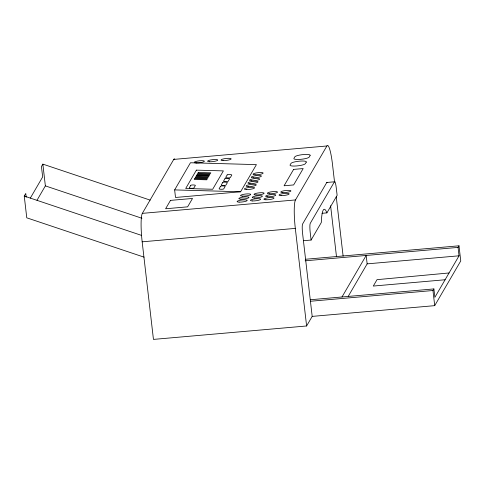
<?xml version="1.0" encoding="UTF-8"?>
<svg xmlns="http://www.w3.org/2000/svg" width="485" height="485" viewBox="0 0 485 485"><rect width="100%" height="100%" fill="white"/><g stroke="black" fill="none" stroke-linecap="round" stroke-linejoin="round"><path stroke-width="0.73" d="M144.081 257.159L26.766 217.82L24.25 196.061L25.76 193.473L26.19 197.189M150.15 200.111L42.85 164.124L41.449 166.525L42.656 176.934L30.325 198.104M37.018 200.226L45.366 185.882L42.85 164.124M334.868 181.76L326.787 182.469L302.61 223.985A7.766 1.085 85 0 0 302.555 233.152L312.188 316.396L306.611 325.975L153.454 339.403L142.166 241.821A24.111 3.377 85 0 1 142.335 213.364L173.751 159.407A24.111 3.377 85 0 1 174.782 159.025M174.642 189.908L190.447 162.76L256.413 164.621L240.608 191.769L175.515 197.474L174.642 189.908L240.608 191.769M306.611 325.975L295.316 228.393A24.111 3.377 85 0 1 295.486 199.935L326.908 145.979L173.751 159.407M311.091 240.045L321.3 222.512A39.249 5.493 85 0 1 326.914 212.873L337.13 195.334L336.25 187.768A7.766 1.085 85 0 0 334.444 181.796L310.267 223.312A7.766 1.085 85 0 0 310.212 232.479L311.091 240.045L303.434 240.718M341.998 296.978L366.175 255.462L367.151 263.864L348.26 296.299M312.188 316.396L434.712 305.653L432.959 290.515L433.893 288.921L310.455 299.742M433.893 288.921L434.863 297.323L459.04 255.807L458.07 247.405L458.998 245.804L305.538 259.263M434.712 305.653L460.75 260.942L458.998 245.804M449.049 272.964L377.021 279.663L373.298 286.053L445.091 279.76M142.335 213.364L295.486 199.935M322.04 213.297L326.914 212.873M142.166 241.821L295.316 228.393M305.162 260.809L458.07 247.405M367.151 263.864L459.04 255.807M310.436 301.258L432.959 290.515M45.366 185.882L141.935 218.268M24.25 196.061L141.565 235.401M334.511 181.784L332.516 164.518A24.111 3.377 85 0 0 326.908 145.979M336.25 196.795L343.113 256.098M330.594 205.725L336.475 256.547M326.787 182.469A7.766 1.085 85 0 1 327.211 182.433M306.235 162.172L305.38 163.663A7.766 1.497 -6.6 0 1 296.796 165.937A7.766 1.497 -6.6 0 1 290.066 165.009L291.073 163.306A7.766 1.497 -6.6 0 1 300.082 161.105A7.766 1.497 -6.6 0 1 306.235 162.172M310.073 155.588L309.218 157.079A7.766 1.497 -6.6 0 1 300.633 159.347A7.766 1.497 -6.6 0 1 293.904 158.419L294.91 156.722A7.766 1.497 -6.6 0 1 303.919 154.515A7.766 1.497 -6.6 0 1 310.073 155.588M170.49 200.39L165.609 208.768L187.622 206.84L192.509 198.456L170.49 200.39M196.395 170.132L185.7 188.495L212.679 189.259L223.373 170.896L196.395 170.132M190.738 185.355L189.314 187.792A2.328 0.485 0.2 0 0 191.442 188.319A2.328 0.485 0.2 0 0 193.958 187.889L195.334 185.525A2.328 0.485 0.2 0 0 193.418 184.961A2.328 0.485 0.2 0 0 190.738 185.355M194.691 178.656L194.224 179.456L206.749 179.808L207.216 179.007L194.691 178.656M195.619 177.061L195.152 177.856L207.677 178.213L208.144 177.413L195.619 177.061M196.552 175.461L196.085 176.261L208.611 176.613L209.077 175.819L196.552 175.461M197.365 174.066L196.898 174.867L209.423 175.218L209.89 174.418L197.365 174.066M198.292 172.466L197.825 173.266L210.351 173.618L210.817 172.824L198.292 172.466M220.536 186.307L219.111 188.744A2.328 0.485 0.2 0 0 221.239 189.271A2.328 0.485 0.2 0 0 223.755 188.841L225.131 186.476A2.328 0.485 0.2 0 0 223.215 185.919A2.328 0.485 0.2 0 0 220.536 186.307M222.742 182.512L221.324 184.949A2.328 0.485 0.2 0 0 223.446 185.482A2.328 0.485 0.2 0 0 225.962 185.046L227.338 182.687A2.328 0.485 0.2 0 0 225.422 182.124A2.328 0.485 0.2 0 0 222.742 182.512M224.949 178.722L223.53 181.16A2.328 0.485 0.2 0 0 225.652 181.687A2.328 0.485 0.2 0 0 228.174 181.257L229.544 178.892A2.328 0.485 0.2 0 0 227.629 178.334A2.328 0.485 0.2 0 0 224.949 178.722M227.162 174.927L225.737 177.364A2.328 0.485 0.2 0 0 227.865 177.898A2.328 0.485 0.2 0 0 230.381 177.462L231.757 175.103A2.328 0.485 0.2 0 0 229.841 174.539A2.328 0.485 0.2 0 0 227.162 174.927M293.613 169.404L284.083 185.773L293.655 184.93L303.186 168.568L293.613 169.404M239.105 202.124A5.123 0.988 -6.6 0 0 247.217 200.547A5.123 0.988 -6.6 0 0 240.166 200.299A5.123 0.988 -6.6 0 0 239.105 202.124M242.591 196.14A5.123 0.988 -6.6 0 0 250.703 194.558A5.123 0.988 -6.6 0 0 243.658 194.309A5.123 0.988 -6.6 0 0 242.591 196.14M240.851 199.129A5.123 0.988 -6.6 0 0 248.963 197.553A5.123 0.988 -6.6 0 0 241.912 197.304A5.123 0.988 -6.6 0 0 240.851 199.129M196.237 162.936A5.123 0.988 -6.6 0 0 204.349 161.359A5.123 0.988 -6.6 0 0 197.298 161.111A5.123 0.988 -6.6 0 0 196.237 162.936M209.635 161.76A5.123 0.988 -6.6 0 0 217.753 160.183A5.123 0.988 -6.6 0 0 210.702 159.935A5.123 0.988 -6.6 0 0 209.635 161.76M223.039 160.583A5.123 0.988 -6.6 0 0 231.151 159.007A5.123 0.988 -6.6 0 0 224.1 158.759A5.123 0.988 -6.6 0 0 223.039 160.583M281.051 195.607A5.123 0.988 -6.6 0 0 289.163 194.03A5.123 0.988 -6.6 0 0 282.112 193.782A5.123 0.988 -6.6 0 0 281.051 195.607M282.797 192.612A5.123 0.988 -6.6 0 0 290.909 191.035A5.123 0.988 -6.6 0 0 283.858 190.787A5.123 0.988 -6.6 0 0 282.797 192.612M253.285 177.771A5.123 0.988 -6.6 0 0 261.397 176.194A5.123 0.988 -6.6 0 0 254.352 175.946A5.123 0.988 -6.6 0 0 253.285 177.771M255.031 174.782A5.123 0.988 -6.6 0 0 263.143 173.2A5.123 0.988 -6.6 0 0 256.092 172.957A5.123 0.988 -6.6 0 0 255.031 174.782M251.545 180.766A5.123 0.988 -6.6 0 0 259.657 179.189A5.123 0.988 -6.6 0 0 252.606 178.941A5.123 0.988 -6.6 0 0 251.545 180.766M249.914 183.56A5.123 0.988 -6.6 0 0 258.026 181.984A5.123 0.988 -6.6 0 0 250.981 181.736A5.123 0.988 -6.6 0 0 249.914 183.56M246.428 189.55A5.123 0.988 -6.6 0 0 254.54 187.974A5.123 0.988 -6.6 0 0 247.489 187.725A5.123 0.988 -6.6 0 0 246.428 189.55M248.174 186.555A5.123 0.988 -6.6 0 0 256.286 184.979A5.123 0.988 -6.6 0 0 249.235 184.73A5.123 0.988 -6.6 0 0 248.174 186.555M269.393 193.788A5.123 0.988 -6.6 0 0 277.505 192.212A5.123 0.988 -6.6 0 0 270.46 191.963A5.123 0.988 -6.6 0 0 269.393 193.788M267.653 196.783A5.123 0.988 -6.6 0 0 275.765 195.206A5.123 0.988 -6.6 0 0 268.714 194.958A5.123 0.988 -6.6 0 0 267.653 196.783M265.907 199.778A5.123 0.988 -6.6 0 0 274.019 198.195A5.123 0.988 -6.6 0 0 266.968 197.953A5.123 0.988 -6.6 0 0 265.907 199.778M255.995 194.964A5.123 0.988 -6.6 0 0 264.107 193.388A5.123 0.988 -6.6 0 0 257.056 193.139A5.123 0.988 -6.6 0 0 255.995 194.964M254.249 197.959A5.123 0.988 -6.6 0 0 262.361 196.376A5.123 0.988 -6.6 0 0 255.31 196.128A5.123 0.988 -6.6 0 0 254.249 197.959M252.503 200.948A5.123 0.988 -6.6 0 0 260.621 199.371A5.123 0.988 -6.6 0 0 253.57 199.123A5.123 0.988 -6.6 0 0 252.503 200.948"/></g></svg>
